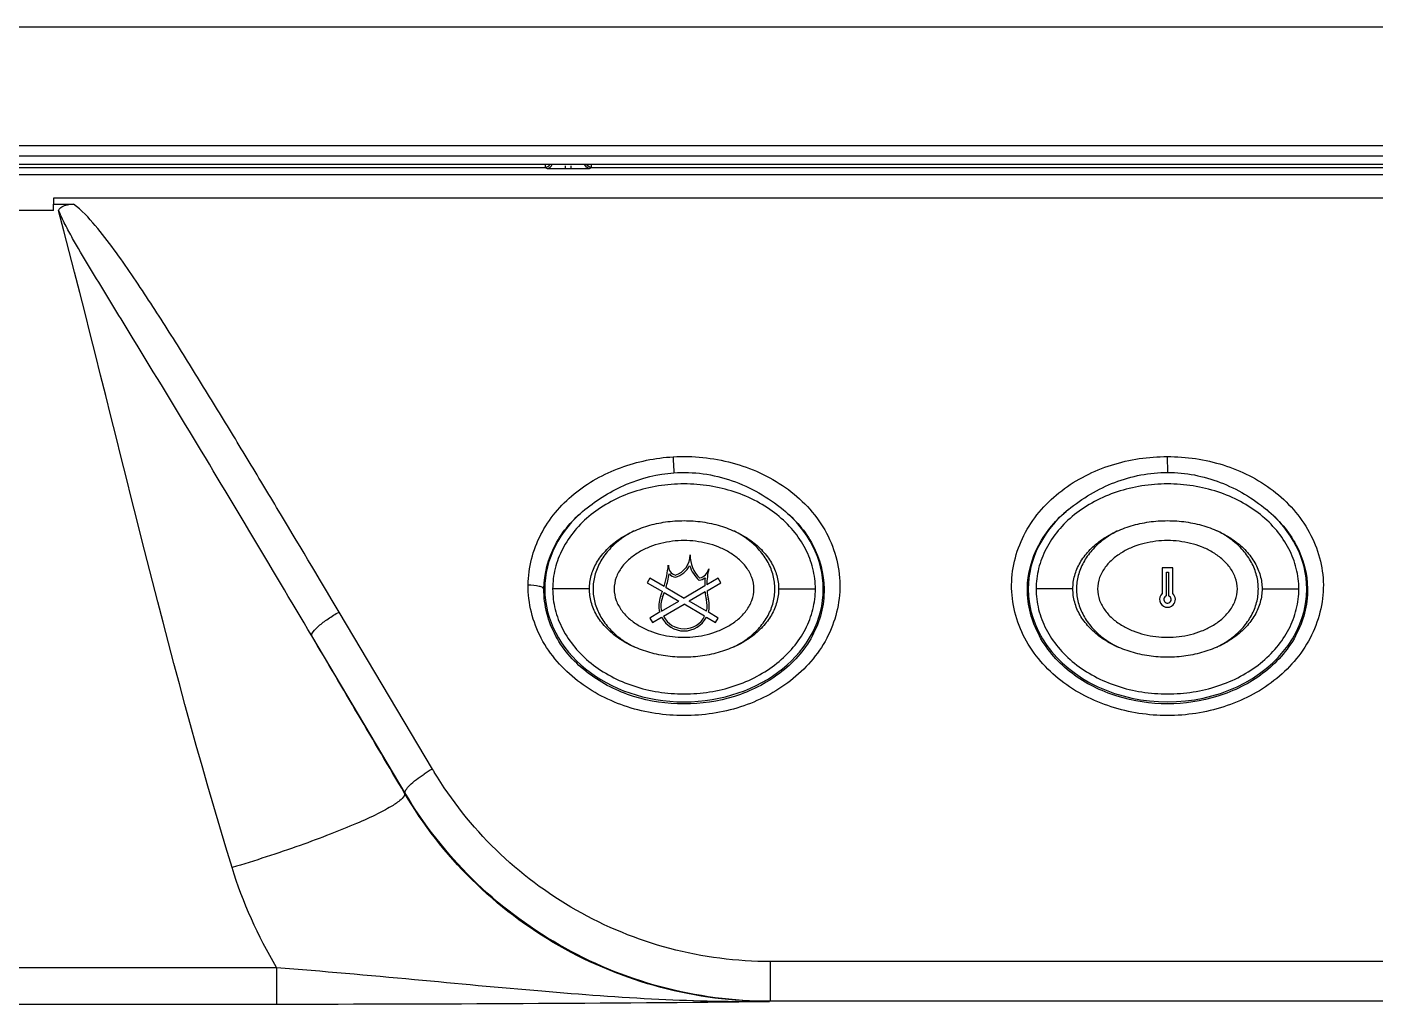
# Model space of a CAD drawing. Header units: millimetres. Extents: x -1584 to 3730, y -1918 to 2655.
# Drawn here: x 189 to 317.3, y -140.5 to -47.5 of the extents above; entities that cross this region are included whole.
import ezdxf

# ---------------------------------------------------------------- set-up
doc = ezdxf.new("R2010")
doc.units = ezdxf.units.MM
doc.header["$LTSCALE"] = 65.395
doc.layers.get('0').update_dxf_attribs({"linetype": 'CONTINUOUS'})
doc.layers.add('GEOM', color=7, linetype='CONTINUOUS')

msp = doc.modelspace()

# ---------------------------------------------------------------- linework, layer by layer
at = {"linetype": 'Continuous'}
for p, q in [((118.46, -47.45), (875.46, -47.45)), ((240.57, -100.95), (239.06, -100.95)), ((242.56, -100.95), (240.57, -100.95)), ((260.56, -100.95), (262.55, -100.95)), ((262.55, -100.95), (264.06, -100.95)), ((286.57, -100.95), (285.06, -100.95)), ((288.56, -100.95), (286.57, -100.95)), ((306.56, -100.95), (308.55, -100.95)), ((308.55, -100.95), (310.06, -100.95))]:
    msp.add_line(p, q, dxfattribs=at)
for points in [[(264.06, -100.95), (264.06, -100.3), (263.9, -98.99), (263.18, -97.1), (262.02, -95.36), (260.45, -93.83), (258.55, -92.58), (256.37, -91.65), (254.01, -91.08), (251.56, -90.89), (249.1, -91.08), (246.74, -91.65), (244.57, -92.58), (242.66, -93.83), (241.1, -95.36), (239.94, -97.1), (239.22, -98.99), (239.06, -100.3), (239.06, -100.95)], [(310.06, -100.95), (310.06, -100.3), (309.9, -98.99), (309.18, -97.1), (308.02, -95.36), (306.45, -93.83), (304.55, -92.58), (302.37, -91.65), (300.01, -91.08), (297.56, -90.89), (295.1, -91.08), (292.74, -91.65), (290.57, -92.58), (288.66, -93.83), (287.1, -95.36), (285.94, -97.1), (285.22, -98.99), (285.06, -100.3), (285.06, -100.95)], [(242.56, -100.95), (242.56, -100.52), (242.67, -99.67), (243.19, -98.45), (244.03, -97.32), (245.15, -96.32), (246.53, -95.51), (248.09, -94.91), (249.79, -94.53), (251.56, -94.41), (253.33, -94.53), (255.03, -94.91), (256.59, -95.51), (257.96, -96.32), (259.09, -97.32), (259.93, -98.45), (260.44, -99.67), (260.56, -100.52), (260.56, -100.95)], [(288.56, -100.95), (288.56, -100.52), (288.67, -99.67), (289.19, -98.45), (290.03, -97.32), (291.15, -96.32), (292.53, -95.51), (294.09, -94.91), (295.79, -94.53), (297.56, -94.41), (299.33, -94.53), (301.03, -94.91), (302.59, -95.51), (303.96, -96.32), (305.09, -97.32), (305.93, -98.45), (306.44, -99.67), (306.56, -100.52), (306.56, -100.95)], [(239.06, -100.95), (239.06, -101.6), (239.22, -102.91), (239.94, -104.8), (241.1, -106.54), (242.66, -108.07), (244.57, -109.32), (246.74, -110.25), (249.1, -110.82), (251.56, -111.01), (254.01, -110.82), (256.37, -110.25), (258.55, -109.32), (260.45, -108.07), (262.02, -106.54), (263.18, -104.8), (263.9, -102.91), (264.06, -101.6), (264.06, -100.95)], [(260.56, -100.95), (260.56, -101.38), (260.44, -102.23), (259.93, -103.45), (259.09, -104.58), (257.96, -105.58), (256.59, -106.39), (255.03, -106.99), (253.33, -107.37), (251.56, -107.49), (249.79, -107.37), (248.09, -106.99), (246.53, -106.39), (245.15, -105.58), (244.03, -104.58), (243.19, -103.45), (242.67, -102.23), (242.56, -101.38), (242.56, -100.95)], [(285.06, -100.95), (285.06, -101.6), (285.22, -102.91), (285.94, -104.8), (287.1, -106.54), (288.66, -108.07), (290.57, -109.32), (292.74, -110.25), (295.1, -110.82), (297.56, -111.01), (300.01, -110.82), (302.37, -110.25), (304.55, -109.32), (306.45, -108.07), (308.02, -106.54), (309.18, -104.8), (309.9, -102.91), (310.06, -101.6), (310.06, -100.95)], [(306.56, -100.95), (306.56, -101.38), (306.44, -102.23), (305.93, -103.45), (305.09, -104.58), (303.96, -105.58), (302.59, -106.39), (301.03, -106.99), (299.33, -107.37), (297.56, -107.49), (295.79, -107.37), (294.09, -106.99), (292.53, -106.39), (291.15, -105.58), (290.03, -104.58), (289.19, -103.45), (288.67, -102.23), (288.56, -101.38), (288.56, -100.95)]]:
    msp.add_open_spline(points, degree=3, dxfattribs=at)
for points, knots in [([(246.81, -95.44), (246.79, -95.44), (246.3, -95.69), (245.4, -96.25), (244.32, -97.26), (243.52, -98.41), (243.02, -99.65), (242.85, -100.95), (243.02, -102.25), (243.52, -103.49), (244.32, -104.64), (245.4, -105.65), (246.32, -106.22), (246.82, -106.47), (246.86, -106.49)], [0, 0, 0, 0, 0.003637, 0.102525, 0.201413, 0.300301, 0.399188, 0.498076, 0.596964, 0.695852, 0.79474, 0.893628, 0.992516, 1, 1, 1, 1]), ([(256.31, -106.46), (256.33, -106.46), (256.82, -106.21), (257.71, -105.65), (258.8, -104.64), (259.6, -103.49), (260.1, -102.25), (260.26, -100.95), (260.1, -99.65), (259.6, -98.41), (258.8, -97.26), (257.71, -96.25), (256.8, -95.68), (256.29, -95.43), (256.26, -95.41)], [0, 0, 0, 0, 0.003637, 0.102525, 0.201413, 0.300301, 0.399188, 0.498076, 0.596964, 0.695852, 0.79474, 0.893628, 0.992516, 1, 1, 1, 1]), ([(292.81, -95.44), (292.79, -95.44), (292.3, -95.69), (291.4, -96.25), (290.32, -97.26), (289.52, -98.41), (289.02, -99.65), (288.85, -100.95), (289.02, -102.25), (289.52, -103.49), (290.32, -104.64), (291.4, -105.65), (292.32, -106.22), (292.82, -106.47), (292.86, -106.49)], [0, 0, 0, 0, 0.003637, 0.102525, 0.201413, 0.300301, 0.399188, 0.498076, 0.596964, 0.695852, 0.79474, 0.893628, 0.992516, 1, 1, 1, 1]), ([(302.31, -106.46), (302.33, -106.46), (302.82, -106.21), (303.71, -105.65), (304.8, -104.64), (305.6, -103.49), (306.1, -102.25), (306.26, -100.95), (306.1, -99.65), (305.6, -98.41), (304.8, -97.26), (303.71, -96.25), (302.8, -95.68), (302.29, -95.43), (302.26, -95.41)], [0, 0, 0, 0, 0.003637, 0.102525, 0.201413, 0.300301, 0.399188, 0.498076, 0.596964, 0.695852, 0.79474, 0.893628, 0.992516, 1, 1, 1, 1]), ([(251.56, -96.35), (250.82, -96.35), (249.7, -96.48), (248.29, -96.93), (247.29, -97.41), (246.37, -98.05), (245.6, -98.86), (245.05, -99.84), (244.84, -100.95), (245.05, -102.06), (245.6, -103.04), (246.37, -103.85), (247.29, -104.49), (248.29, -104.97), (249.7, -105.42), (250.82, -105.55), (251.56, -105.55)], [0, 0, 0, 0, 0.124894, 0.187463, 0.250036, 0.312609, 0.375154, 0.437628, 0.500003, 0.562376, 0.624851, 0.687396, 0.749968, 0.812539, 0.875107, 1, 1, 1, 1]), ([(251.56, -105.55), (252.3, -105.55), (253.41, -105.42), (254.82, -104.97), (255.83, -104.49), (256.74, -103.85), (257.52, -103.04), (258.07, -102.06), (258.28, -100.95), (258.07, -99.84), (257.52, -98.86), (256.74, -98.05), (255.83, -97.41), (254.82, -96.93), (253.41, -96.48), (252.3, -96.35), (251.56, -96.35)], [0, 0, 0, 0, 0.124894, 0.187463, 0.250036, 0.312609, 0.375154, 0.437628, 0.500003, 0.562376, 0.624851, 0.687396, 0.749968, 0.812539, 0.875107, 1, 1, 1, 1]), ([(297.56, -96.35), (296.82, -96.35), (295.7, -96.48), (294.29, -96.93), (293.29, -97.41), (292.37, -98.05), (291.6, -98.86), (291.05, -99.84), (290.84, -100.95), (291.05, -102.06), (291.6, -103.04), (292.37, -103.85), (293.29, -104.49), (294.29, -104.97), (295.7, -105.42), (296.82, -105.55), (297.56, -105.55)], [0, 0, 0, 0, 0.124894, 0.187463, 0.250036, 0.312609, 0.375154, 0.437628, 0.500003, 0.562376, 0.624851, 0.687396, 0.749968, 0.812539, 0.875107, 1, 1, 1, 1]), ([(297.56, -105.55), (298.3, -105.55), (299.41, -105.42), (300.82, -104.97), (301.83, -104.49), (302.74, -103.85), (303.52, -103.04), (304.07, -102.06), (304.28, -100.95), (304.07, -99.84), (303.52, -98.86), (302.74, -98.05), (301.83, -97.41), (300.82, -96.93), (299.41, -96.48), (298.3, -96.35), (297.56, -96.35)], [0, 0, 0, 0, 0.124894, 0.187463, 0.250036, 0.312609, 0.375154, 0.437628, 0.500003, 0.562376, 0.624851, 0.687396, 0.749968, 0.812539, 0.875107, 1, 1, 1, 1])]:
    msp.add_open_spline(points, degree=3, knots=knots, dxfattribs=at)
at = {"layer": 'GEOM', "linetype": 'Continuous'}
for p, q in [((109.96, -58.75), (881.16, -58.75)), ((877.16, -59.75), (113.96, -59.75)), ((883.6, -61.52), (107.95, -61.52)), ((877.16, -60.55), (113.96, -60.55)), ((157.76, -60.82), (238.36, -60.82)), ((238.36, -60.55), (238.36, -60.82)), ((238.36, -60.82), (238.54, -60.91)), ((240.29, -60.92), (240.29, -60.67)), ((240.29, -60.92), (240.83, -60.92)), ((240.83, -60.92), (240.83, -60.67)), ((240.83, -60.92), (241.09, -60.92)), ((242.58, -60.91), (242.76, -60.82)), ((242.76, -60.82), (242.76, -60.57)), ((242.76, -60.82), (323.36, -60.82)), ((191.56, -63.74), (191.56, -64.02)), ((799.56, -63.74), (191.56, -63.74)), ((191.56, -64.02), (191.56, -64.32)), ((191.56, -64.91), (68.1, -64.91)), ((191.56, -64.91), (191.56, -64.32)), ((191.56, -64.32), (193.47, -64.32)), ((297.58, -89.86), (297.57, -88.35)), ((248.32, -99.93), (248.06, -100.36)), ((249.67, -100.72), (248.32, -99.93)), ((254.8, -99.93), (253.73, -100.55)), ((255.05, -100.36), (254.8, -99.93)), ((297.06, -98.95), (297.06, -101.39)), ((298.06, -98.95), (297.06, -98.95)), ((297.46, -99.35), (297.66, -99.35)), ((297.46, -101.61), (297.46, -99.35)), ((297.66, -99.35), (297.66, -101.61)), ((298.06, -101.39), (298.06, -98.95)), ((248.06, -100.36), (249.51, -101.2)), ((249.68, -101.3), (251.07, -102.11)), ((249.85, -100.82), (251.56, -101.82)), ((253.53, -100.67), (251.56, -101.82)), ((253.56, -101.23), (252.05, -102.11)), ((253.75, -101.12), (255.05, -100.36)), ((249.42, -103.07), (251.07, -102.11)), ((249.6, -103.54), (251.56, -102.4)), ((253.52, -103.54), (251.56, -102.4)), ((253.7, -103.07), (252.05, -102.11)), ((227.62, -118.1), (218.74, -103.15)), ((249.24, -103.17), (248.3, -103.72)), ((248.3, -103.72), (248.55, -104.15)), ((248.55, -104.15), (249.42, -103.64)), ((253.7, -103.64), (254.57, -104.15)), ((254.82, -103.72), (253.88, -103.17)), ((254.57, -104.15), (254.82, -103.72)), ((225.03, -120.39), (216.15, -105.43)), ((225.03, -120.39), (224.97, -120.4)), ((69.05, -136.99), (212.78, -136.99)), ((212.78, -136.99), (212.78, -140.47)), ((731.34, -136.43), (259.78, -136.43)), ((259.78, -137.71), (259.78, -136.43)), ((259.78, -140.21), (259.78, -137.71)), ((70.04, -140.47), (212.78, -140.47)), ((731.34, -140.21), (259.78, -140.21))]:
    msp.add_line(p, q, dxfattribs=at)
for centre, radius, start, end in [((240.29, 135.18), 196.11, 269.8706, 270.0004), ((240.88, 111.33), 172.26, 270.0704, 270.2394), ((239.79, -97.71), 10.32, 343.0672, 354.5956), ((250.97, -98.77), 0.9, 174.5956, 254.9162), ((250.12, -97.71), 2.02, 287.6116, 359.8102), ((250.12, -97.71), 2.22, 286.1467, 332.8777), ((255.2, -97.73), 3.26, 197.788, 227.5016), ((255.2, -97.73), 3.06, 179.8102, 225.6025), ((239.79, -97.71), 10.52, 342.809, 350.1205), ((250.97, -98.77), 1.1, 222.8697, 258.0353), ((252.77, -98.76), 1.38, 279.5583, 305.0093), ((252.77, -98.76), 1.18, 284.2424, 345.7576), ((259.9, -100.57), 6.37, 173.9125, 180.8741), ((259.9, -100.57), 6.17, 165.7576, 179.8219), ((239.79, -97.71), 10.32, 337.6397, 340.2449), ((239.79, -97.71), 10.52, 337.6397, 340.0427), ((259.9, -100.57), 6.37, 185.8926, 192.7739), ((259.9, -100.57), 6.17, 185.0479, 192.7396), ((251.56, -102.55), 2.4, 157.6397, 195.0562), ((251.56, -102.55), 2.2, 157.6397, 193.634), ((251.56, -102.55), 2.2, 346.366, 14.9537), ((251.56, -102.55), 2.4, 344.9438, 14.8601), ((297.56, -101.95), 0.75, 131.8103, 316.0632), ((297.56, -101.95), 0.35, 106.6015, 293.3426), ((297.56, -101.95), 0.35, 293.3426, 73.3985), ((297.56, -101.95), 0.75, 316.0632, 48.1897), ((251.56, -102.55), 2.4, 207.109, 332.891), ((251.56, -102.55), 2.2, 206.8205, 333.1795), ((234.04, -129.69), 13.25, 118.9809, 123.0056), ((259.71, -99.05), 37.32, 210.6895, 211.1977), ((211.74, 4601.64), 4742.11, 270.01265, 270.57951)]:
    msp.add_arc(centre, radius, start, end, dxfattribs=at)
for centre, start_param, end_param in [((251.56, -100.95), 2.363033, 3.141593), ((251.56, -100.95), 0, 0.778605), ((297.56, -100.95), 2.363064, 3.141593), ((297.56, -100.95), 0, 0.778492), ((251.56, -100.95), 3.141593, 6.283185), ((297.56, -100.95), -3.141593, 0)]:
    msp.add_ellipse(centre, major_axis=(13.25, 0), ratio=0.811321, start_param=start_param, end_param=end_param, dxfattribs=at)
for points in [[(238.36, -60.82), (238.52, -60.82), (238.71, -60.71), (238.79, -60.57)], [(238.54, -60.91), (238.74, -60.91), (238.96, -60.74), (239.02, -60.55)], [(242.58, -60.91), (242.38, -60.91), (242.16, -60.74), (242.1, -60.55)], [(242.76, -60.82), (242.59, -60.82), (242.41, -60.71), (242.33, -60.57)], [(192.05, -64.91), (192.1, -64.77), (192.24, -64.66), (192.37, -64.58)], [(208.56, -127.48), (202.22, -106.87), (197.53, -85.77), (192.05, -64.91)], [(192.37, -64.58), (192.69, -64.38), (193.09, -64.32), (193.47, -64.32)], [(224.97, -120.4), (222.03, -115.41), (219.09, -110.42), (216.15, -105.43)], [(212.78, -136.99), (211.03, -134), (209.58, -130.8), (208.56, -127.48)]]:
    msp.add_open_spline(points, degree=3, dxfattribs=at)
for points, knots in [([(238.54, -60.91), (238.57, -60.92), (238.7, -60.9), (238.96, -60.93), (239.36, -60.92), (239.67, -60.92), (239.84, -60.92)], [0, 0, 0, 0, 0.077232, 0.285882, 0.604506, 1, 1, 1, 1]), ([(241.6, -60.92), (241.7, -60.92), (242, -60.92), (242.31, -60.92), (242.51, -60.91)], [0, 0, 0, 0, 0.337069, 1, 1, 1, 1]), ([(242.51, -60.91), (242.53, -60.91), (242.55, -60.91), (242.57, -60.91), (242.58, -60.91)], [0, 0, 0, 0, 0.719039, 1, 1, 1, 1]), ([(216.15, -105.43), (214.16, -102.08), (210.17, -95.36), (204.12, -85.29), (199.53, -77.75), (196.44, -72.7), (194.9, -70.16), (193.62, -68.02), (192.79, -66.49), (192.34, -65.6), (192.16, -65.13), (192.05, -64.91)], [0, 0, 0, 0, 0.248335, 0.497137, 0.74718, 0.810086, 0.873235, 0.936626, 0.968358, 0.984201, 1, 1, 1, 1]), ([(218.74, -103.15), (216.77, -99.82), (213.8, -94.85), (209.81, -88.22), (206.8, -83.27), (203.75, -78.33), (201.16, -74.25), (199.02, -71.03), (197.35, -68.64), (195.58, -66.34), (194.25, -64.89), (193.47, -64.32)], [0, 0, 0, 0, 0.249728, 0.374608, 0.499506, 0.62443, 0.749408, 0.811936, 0.874513, 0.93718, 1, 1, 1, 1]), ([(236.73, -100.56), (236.74, -98.92), (237.61, -95.57), (240.93, -91.65), (245.44, -89.16), (248.83, -88.47), (250.53, -88.37)], [0, 0, 0, 0, 0.245103, 0.493635, 0.745752, 1, 1, 1, 1]), ([(250.51, -88.37), (250.52, -88.51), (250.55, -89.02), (250.58, -89.52), (250.59, -89.89)], [0, 0, 0, 0, 0.272305, 1, 1, 1, 1]), ([(250.53, -88.37), (252.4, -88.26), (256.2, -88.65), (261.38, -90.98), (265.32, -95.06), (266.37, -98.76), (266.39, -100.56)], [0, 0, 0, 0, 0.254082, 0.506549, 0.755254, 1, 1, 1, 1]), ([(282.73, -100.56), (282.74, -98.84), (283.71, -95.32), (287.32, -91.31), (292.17, -88.88), (295.76, -88.34), (297.55, -88.35)], [0, 0, 0, 0, 0.244894, 0.493448, 0.745715, 1, 1, 1, 1]), ([(297.55, -88.35), (299.34, -88.35), (302.94, -88.87), (307.78, -91.3), (311.4, -95.32), (312.37, -98.84), (312.39, -100.56)], [0, 0, 0, 0, 0.254285, 0.506557, 0.755111, 1, 1, 1, 1]), ([(250.59, -89.89), (252.45, -89.76), (256.26, -90.3), (259.55, -92.22), (260.99, -93.4)], [0, 0, 0, 0, 0.499605, 1, 1, 1, 1]), ([(242.13, -93.4), (243.32, -92.42), (245.99, -90.77), (249.05, -90.01), (250.59, -89.89)], [0, 0, 0, 0, 0.500211, 1, 1, 1, 1]), ([(288.13, -93.4), (289.45, -92.32), (292.43, -90.52), (295.87, -89.86), (297.58, -89.86)], [0, 0, 0, 0, 0.500311, 1, 1, 1, 1]), ([(297.58, -89.86), (299.28, -89.86), (302.7, -90.53), (305.68, -92.32), (306.99, -93.4)], [0, 0, 0, 0, 0.499692, 1, 1, 1, 1]), ([(238.23, -100.95), (238.24, -99.51), (239.02, -96.58), (240.99, -94.32), (242.12, -93.4)], [0, 0, 0, 0, 0.495279, 1, 1, 1, 1]), ([(260.99, -93.4), (262.13, -94.32), (264.1, -96.58), (264.87, -99.51), (264.89, -100.95)], [0, 0, 0, 0, 0.504682, 1, 1, 1, 1]), ([(284.23, -100.95), (284.24, -99.51), (285.03, -96.59), (286.99, -94.32), (288.12, -93.4)], [0, 0, 0, 0, 0.495062, 1, 1, 1, 1]), ([(307, -93.4), (308.13, -94.33), (310.08, -96.59), (310.87, -99.51), (310.89, -100.95)], [0, 0, 0, 0, 0.504949, 1, 1, 1, 1]), ([(266.39, -100.56), (266.4, -102.31), (265.5, -105.89), (261.87, -109.97), (257, -112.48), (251.56, -113.27), (246.12, -112.48), (241.25, -109.97), (237.62, -105.89), (236.71, -102.31), (236.73, -100.56)], [0, 0, 0, 0, 0.122548, 0.246883, 0.373004, 0.499998, 0.626996, 0.753118, 0.877454, 1, 1, 1, 1]), ([(236.73, -100.56), (237.08, -100.56), (237.56, -100.61), (238.05, -100.76), (238.22, -100.89), (238.23, -100.95)], [0, 0, 0, 0, 0.658251, 0.878265, 1, 1, 1, 1]), ([(264.89, -100.95), (264.91, -102.49), (264.08, -105.67), (260.79, -109.25), (256.42, -111.44), (251.56, -112.13), (246.7, -111.44), (242.33, -109.25), (239.04, -105.67), (238.21, -102.49), (238.23, -100.95)], [0, 0, 0, 0, 0.121683, 0.245944, 0.37244, 0.499998, 0.627559, 0.754059, 0.878321, 1, 1, 1, 1]), ([(312.39, -100.56), (312.4, -102.3), (311.48, -105.87), (307.88, -109.98), (302.99, -112.44), (297.56, -113.29), (292.13, -112.44), (287.24, -109.98), (283.64, -105.87), (282.71, -102.3), (282.73, -100.56)], [0, 0, 0, 0, 0.122501, 0.246776, 0.3729, 0.499996, 0.627095, 0.753213, 0.87749, 1, 1, 1, 1]), ([(310.89, -100.95), (310.91, -102.49), (310.05, -105.65), (306.8, -109.25), (302.41, -111.4), (297.56, -112.15), (292.71, -111.4), (288.32, -109.25), (285.07, -105.65), (284.21, -102.49), (284.23, -100.95)], [0, 0, 0, 0, 0.121673, 0.24582, 0.37235, 0.499996, 0.627643, 0.754172, 0.878321, 1, 1, 1, 1]), ([(216.15, -105.43), (216.1, -105.31), (216.35, -104.9), (216.87, -104.4), (217.72, -103.75), (218.38, -103.35), (218.74, -103.15)], [0, 0, 0, 0, 0.114243, 0.338538, 0.649987, 1, 1, 1, 1]), ([(225.03, -120.39), (224.99, -120.29), (225.13, -119.99), (225.7, -119.37), (226.33, -118.9), (226.82, -118.58)], [0, 0, 0, 0, 0.116215, 0.330432, 1, 1, 1, 1]), ([(259.78, -136.43), (256.56, -136.43), (250.1, -135.59), (241.12, -131.9), (233.41, -126.11), (229.42, -121.08), (227.79, -118.38)], [0, 0, 0, 0, 0.252338, 0.503536, 0.752841, 1, 1, 1, 1]), ([(224.97, -120.4), (225.01, -120.58), (224.6, -121.09), (223.73, -121.66), (222.25, -122.47), (220.26, -123.36), (217.79, -124.36), (213.86, -125.81), (210.73, -126.83), (208.56, -127.48)], [0, 0, 0, 0, 0.029906, 0.090069, 0.182622, 0.305217, 0.453823, 0.623209, 1, 1, 1, 1]), ([(259.7, -140.23), (256.22, -140.23), (249.23, -139.33), (239.46, -135.33), (231.06, -128.95), (226.73, -123.39), (224.97, -120.4)], [0, 0, 0, 0, 0.249897, 0.50021, 0.750525, 1, 1, 1, 1]), ([(259.78, -140.21), (256.27, -140.21), (249.24, -139.28), (239.46, -135.23), (231.09, -128.87), (226.78, -123.35), (225.03, -120.39)], [0, 0, 0, 0, 0.252008, 0.503054, 0.752466, 1, 1, 1, 1]), ([(212.78, -136.99), (217.17, -137.33), (225.58, -138.08), (237.7, -139.24), (248.95, -140.08), (256.19, -140.25), (259.7, -140.23)], [0, 0, 0, 0, 0.280404, 0.538677, 0.776028, 1, 1, 1, 1])]:
    msp.add_open_spline(points, degree=3, knots=knots, dxfattribs=at)

doc.saveas('drawing.dxf')
